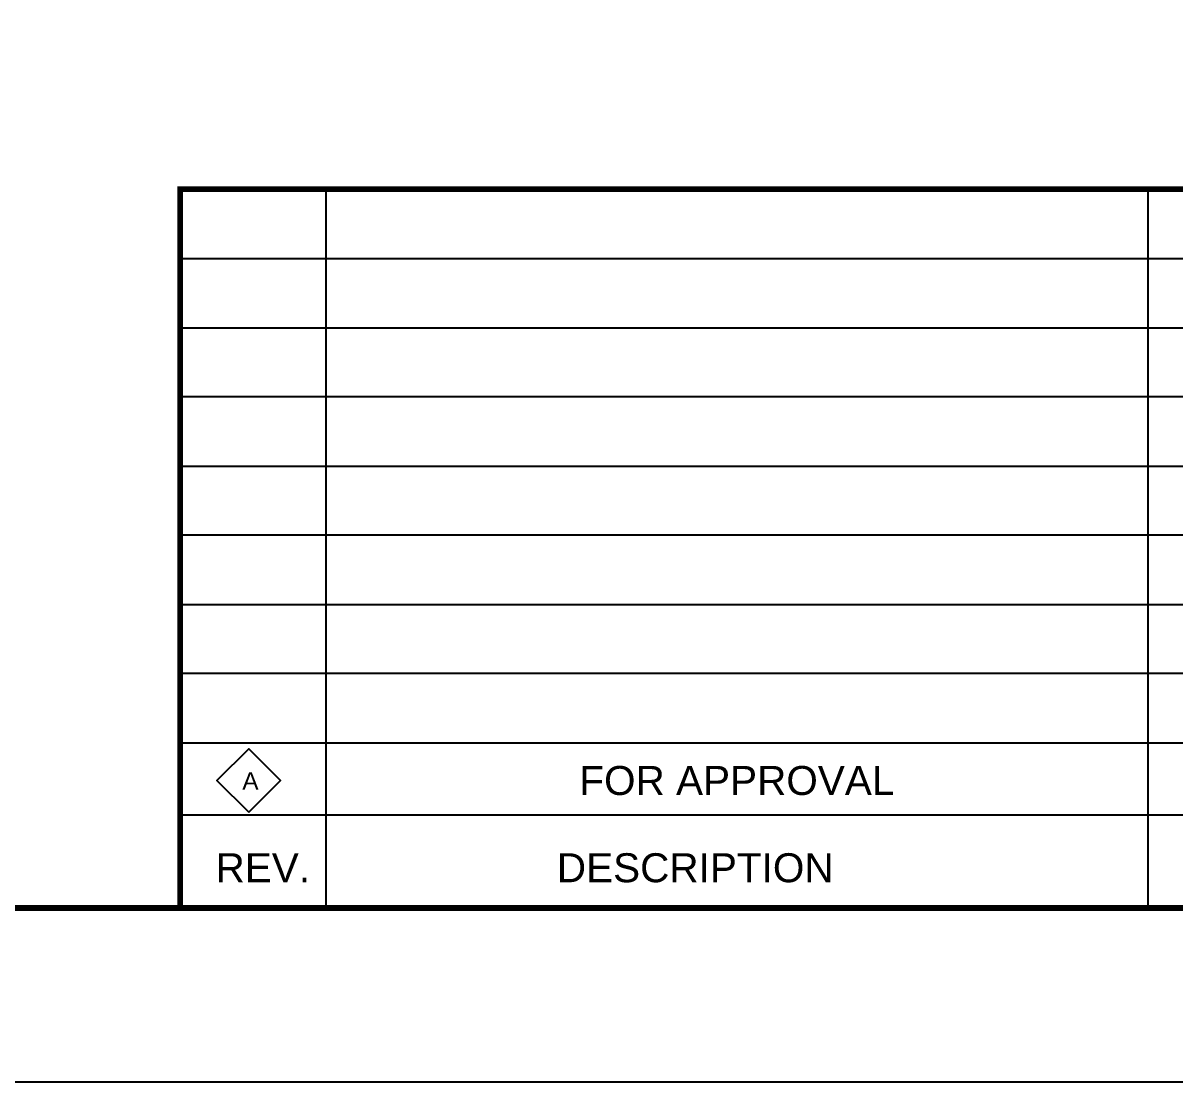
# Model space of a CAD drawing. Header units: millimetres. Extents: x 0 to 594, y 0 to 420.
# Drawn here: x 140.4 to 239.8, y 0 to 91.3 of the extents above; entities that cross this region are included whole.
import ezdxf
from ezdxf.enums import TextEntityAlignment as Align

# ---------------------------------------------------------------- set-up
doc = ezdxf.new("R2010")
doc.units = ezdxf.units.MM
doc.header["$LTSCALE"] = 0.25
doc.layers.add('TITLE', color=7, linetype='Continuous')
doc.styles.add('AdskIsoMetric', font='arial.ttf', dxfattribs={"width": 0.8, "height": 2.5})
doc.styles.add('FF1', font='arial.ttf')
doc.styles.add('RomanS', font='arial.ttf')

msp = doc.modelspace()

# ---------------------------------------------------------------- linework, layer by layer
at = {"linetype": 'ByBlock', "lineweight": -2}
for p, q in [((166.559, 77), (166.559, 15.069)), ((237.417, 77), (237.417, 15.069))]:
    msp.add_line(p, q, dxfattribs=at)
for p, q in [((308.576, 71), (154, 71)), ((308.576, 65), (154, 65)), ((308.576, 59.076), (154, 59.076)), ((308.576, 53.076), (154, 53.076)), ((308.576, 47.152), (154, 47.152)), ((308.576, 41.152), (154, 41.152)), ((308.576, 35.228), (154, 35.228)), ((308.576, 29.228), (154, 29.228)), ((308.576, 23), (154, 23))]:
    msp.add_line(p, q)
msp.add_lwpolyline([(0, 0), (594, 0), (594, 420), (0, 420)], close=True)
at = {"const_width": 0.5}
msp.add_lwpolyline([(15, 15), (579, 15), (579, 405), (15, 405)], close=True, dxfattribs=at)
at = {"linetype": 'ByBlock', "lineweight": -2, "const_width": 0.5}
msp.add_lwpolyline([(415, 77), (154, 77), (154, 15)], dxfattribs=at)
at = {"layer": 'TITLE', "color": 7, "linetype": 'Continuous'}
msp.add_lwpolyline([(159.903, 23.261), (162.64, 25.999), (159.903, 28.737), (157.165, 25.999)], close=True, dxfattribs=at)

# ---------------------------------------------------------------- texts
at = {"color": 7, "style": 'AdskIsoMetric'}
msp.add_text('FOR APPROVAL', height=2.5, dxfattribs=at).set_placement((201.988, 26), align=Align.MIDDLE_CENTER)
at = {"color": 7, "linetype": 'ByBlock', "lineweight": -2, "style": 'RomanS'}
for s, p in [('REV.', (161.116, 17.225)), ('DESCRIPTION', (198.401, 17.225))]:
    msp.add_text(s, height=2.5, dxfattribs=at).set_placement(p, align=Align.CENTER)
at = {"layer": 'TITLE', "color": 7, "linetype": 'Continuous', "style": 'FF1'}
msp.add_text('A', height=1.495, dxfattribs=at).set_placement((159.354, 25.222))

doc.saveas('drawing.dxf')
